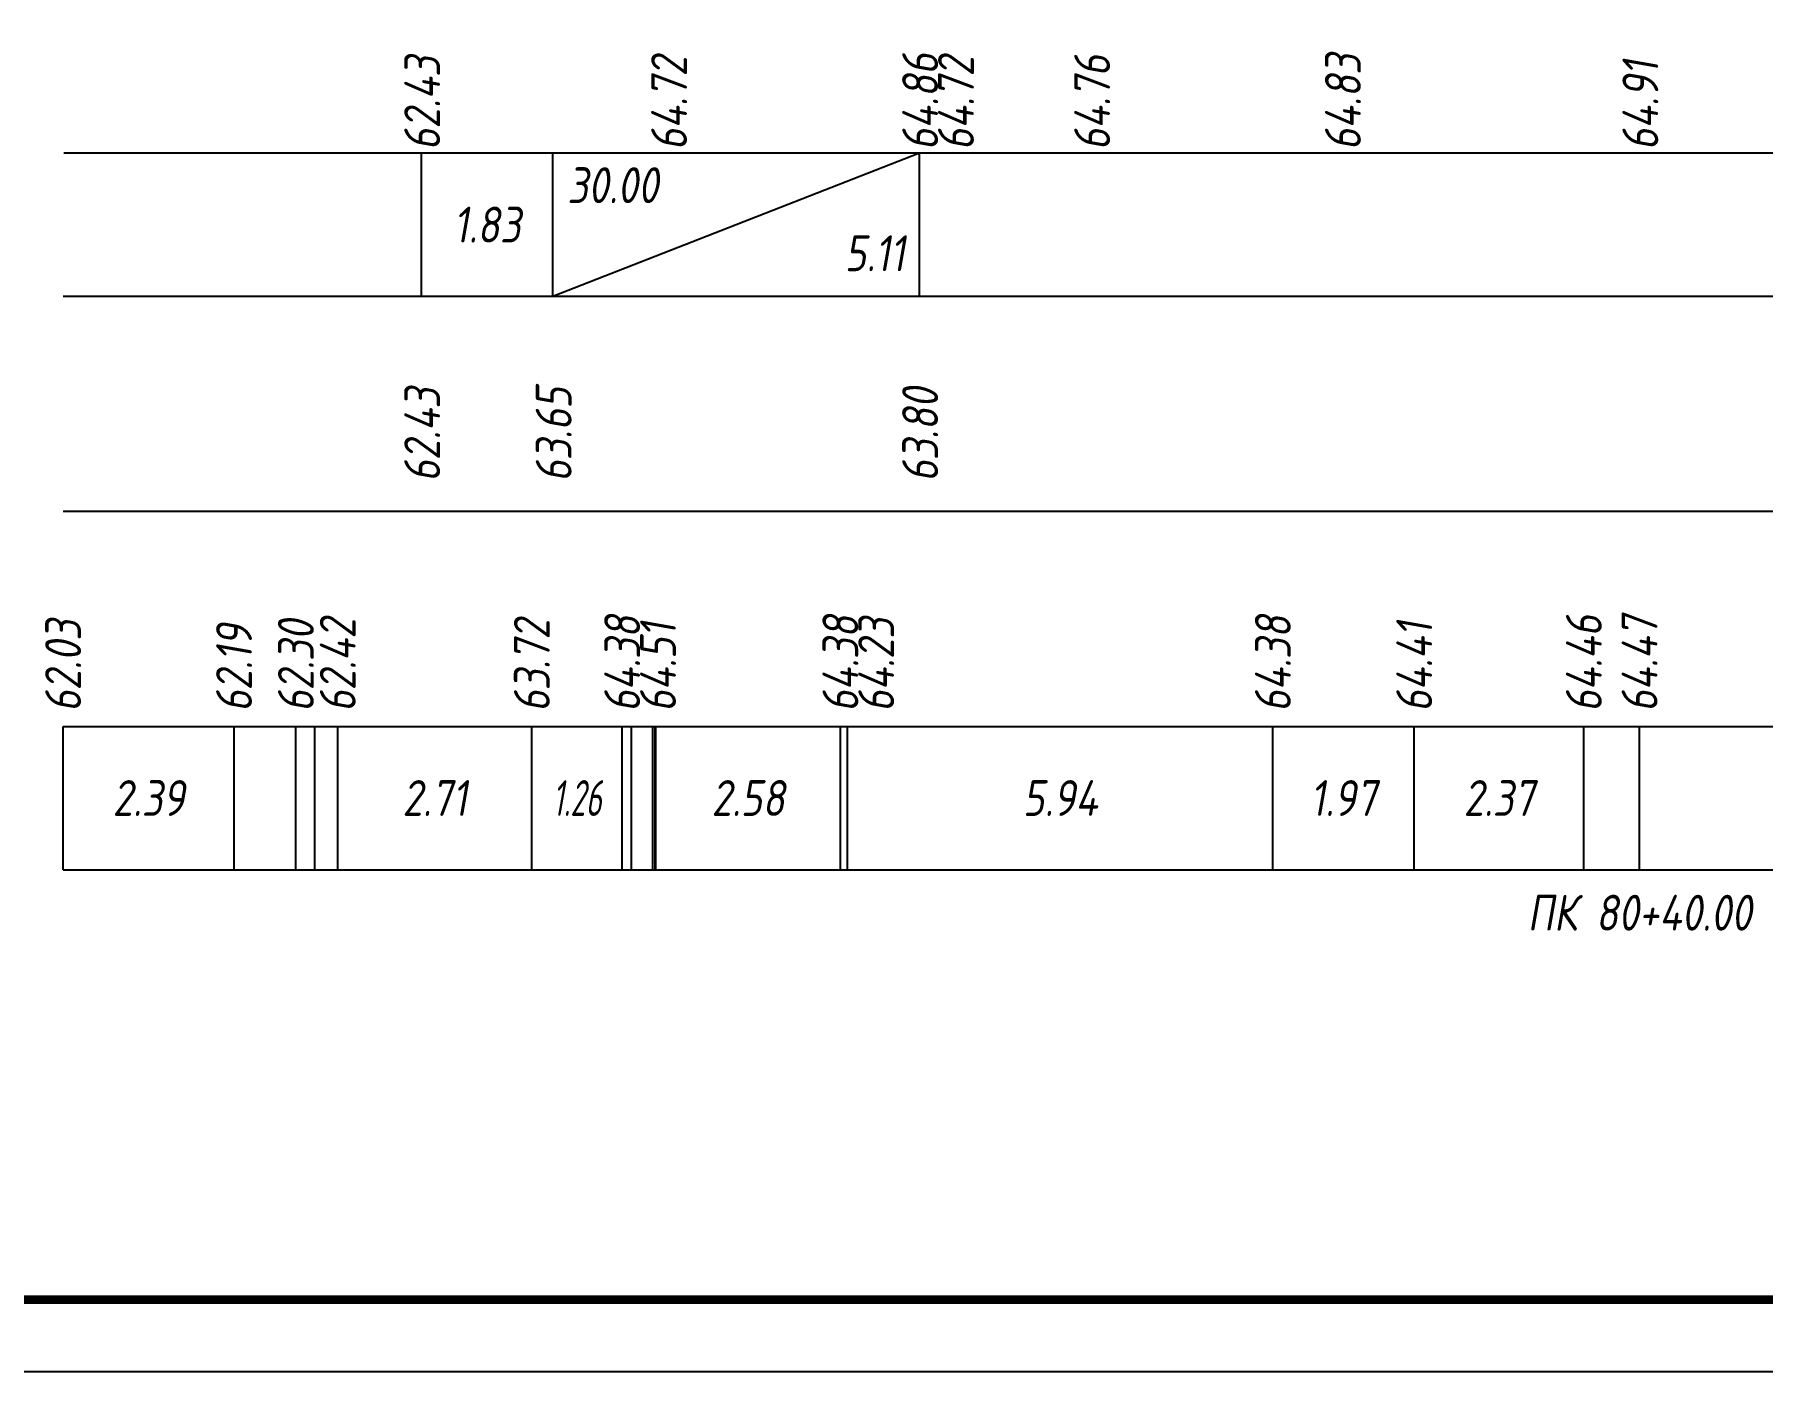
# Model space of a CAD drawing. Extents: x -717 to 1451, y -133302 to 233.
# Drawn here: x 78 to 198.5, y -126548.4 to -126455.2 of the extents above; entities that cross this region are included whole.
import ezdxf
from ezdxf.enums import TextEntityAlignment as Align

# ---------------------------------------------------------------- set-up
doc = ezdxf.new("R2010")
doc.units = 0
for name, color, linetype in [('Код_510', 7, 'Continuous'), ('Код_514', 1, 'Continuous'), ('Код_516', 1, 'Continuous'), ('Подписи поперечников', 7, 'Continuous'), ('Таблица', 7, 'Continuous')]:
    doc.layers.add(name, color=color, linetype=linetype)
doc.styles.add('М', font='romand.shx', dxfattribs={"width": 0.8, "oblique": 10, "height": 2.5})

msp = doc.modelspace()

# ---------------------------------------------------------------- linework, layer by layer
at = {"flags": 128}
msp.add_lwpolyline([(-30.054, -126548.421), (389.946, -126548.421), (389.946, -126251.421), (-30.054, -126251.421)], close=True, dxfattribs=at)
at = {"const_width": 0.6, "flags": 128}
msp.add_lwpolyline([(-10.054, -126543.421), (384.946, -126543.421), (384.946, -126256.421), (-10.054, -126256.421)], close=True, dxfattribs=at)
at = {"layer": 'Код_510'}
for p, q in [((79.946, -126513.421), (79.946, -126503.421)), ((91.872, -126513.421), (91.872, -126503.421)), ((96.188, -126513.421), (96.188, -126503.421)), ((97.497, -126513.421), (97.497, -126503.421)), ((99.107, -126513.421), (99.107, -126503.421)), ((112.65, -126513.421), (112.65, -126503.421)), ((118.955, -126513.421), (118.955, -126503.421)), ((119.601, -126513.421), (119.601, -126503.421)), ((121.1, -126513.421), (121.1, -126503.421)), ((121.248, -126513.421), (121.248, -126503.421)), ((121.303, -126513.421), (121.303, -126503.421)), ((134.178, -126513.421), (134.178, -126503.421)), ((134.678, -126513.421), (134.678, -126503.421)), ((164.356, -126513.421), (164.356, -126503.421)), ((174.217, -126513.421), (174.217, -126503.421)), ((186.053, -126513.421), (186.053, -126503.421)), ((189.94, -126513.421), (189.94, -126503.421))]:
    msp.add_line(p, q, dxfattribs=at)
at = {"layer": 'Код_516'}
for p, q in [((104.946, -126473.421), (104.946, -126463.421)), ((114.12, -126473.421), (114.12, -126463.421)), ((114.12, -126473.421), (139.69, -126463.421)), ((139.69, -126473.421), (139.69, -126463.421))]:
    msp.add_line(p, q, dxfattribs=at)
at = {"layer": 'Таблица'}
for p, q in [((80, -126463.421), (280.244, -126463.421)), ((79.946, -126473.421), (280.19, -126473.421)), ((79.946, -126488.421), (280.19, -126488.421)), ((79.946, -126503.421), (280.19, -126503.421)), ((79.946, -126513.421), (280.19, -126513.421))]:
    msp.add_line(p, q, dxfattribs=at)

# ---------------------------------------------------------------- texts
at = {"layer": 'Код_510', "style": 'М', "oblique": 10, "width": 0.8}
for s, p in [('62.03', (79.946, -126502.421)), ('62.19', (91.872, -126502.421)), ('62.30', (96.188, -126502.421)), ('62.42', (99.107, -126502.421)), ('63.72', (112.65, -126502.421)), ('64.38', (118.955, -126502.421)), ('64.51', (121.455, -126502.421)), ('64.38', (134.178, -126502.421)), ('64.23', (136.678, -126502.421)), ('64.38', (164.356, -126502.421)), ('64.41', (174.217, -126502.421)), ('64.46', (186.053, -126502.421)), ('64.47', (189.94, -126502.421))]:
    msp.add_text(s, height=2.5, rotation=90, dxfattribs=at).set_placement(p, align=Align.MIDDLE_LEFT)
at = {"layer": 'Код_510', "style": 'М', "oblique": 10}
for s, width, p in [('2.39', 0.8, (85.909, -126508.421)), ('2.71', 0.8, (105.879, -126508.421)), ('1.26', 0.6, (115.803, -126508.421)), ('2.58', 0.8, (127.74, -126508.421)), ('5.94', 0.8, (149.517, -126508.421)), ('1.97', 0.8, (169.286, -126508.421)), ('2.37', 0.8, (180.135, -126508.421))]:
    msp.add_text(s, height=2.5, dxfattribs=dict(at, width=width)).set_placement(p, align=Align.MIDDLE_CENTER)
at = {"layer": 'Код_514', "style": 'М', "oblique": 10, "width": 0.8}
for s, p in [('62.43', (105, -126463.241)), ('64.72', (122.227, -126463.241)), ('64.86', (139.744, -126463.241)), ('64.72', (142.244, -126463.241)), ('64.76', (151.744, -126463.241)), ('64.83', (169.244, -126463.241)), ('64.91', (189.994, -126463.241))]:
    msp.add_text(s, height=2.5, rotation=90, dxfattribs=at).set_placement(p, align=Align.MIDDLE_LEFT)
at = {"layer": 'Код_516', "style": 'М', "oblique": 10, "width": 0.8}
msp.add_text('30.00', height=2.5, dxfattribs=at).set_placement((115.12, -126464.421), align=Align.TOP_LEFT)
msp.add_text('1.83', height=2.5, dxfattribs=at).set_placement((109.533, -126468.421), align=Align.MIDDLE_CENTER)
msp.add_text('5.11', height=2.5, dxfattribs=at).set_placement((138.69, -126472.421), align=Align.BOTTOM_RIGHT)
for s, p in [('63.65', (114.174, -126486.371)), ('62.43', (105, -126486.371)), ('63.80', (139.744, -126486.371))]:
    msp.add_text(s, height=2.5, rotation=90, dxfattribs=at).set_placement(p, align=Align.MIDDLE_LEFT)
at = {"layer": 'Подписи поперечников', "style": 'М', "oblique": 10, "width": 0.8}
msp.add_text('ПК 80+40.00', height=2.5, dxfattribs=at).set_placement((189.94, -126518.421), align=Align.BOTTOM_CENTER)

doc.saveas('drawing.dxf')
